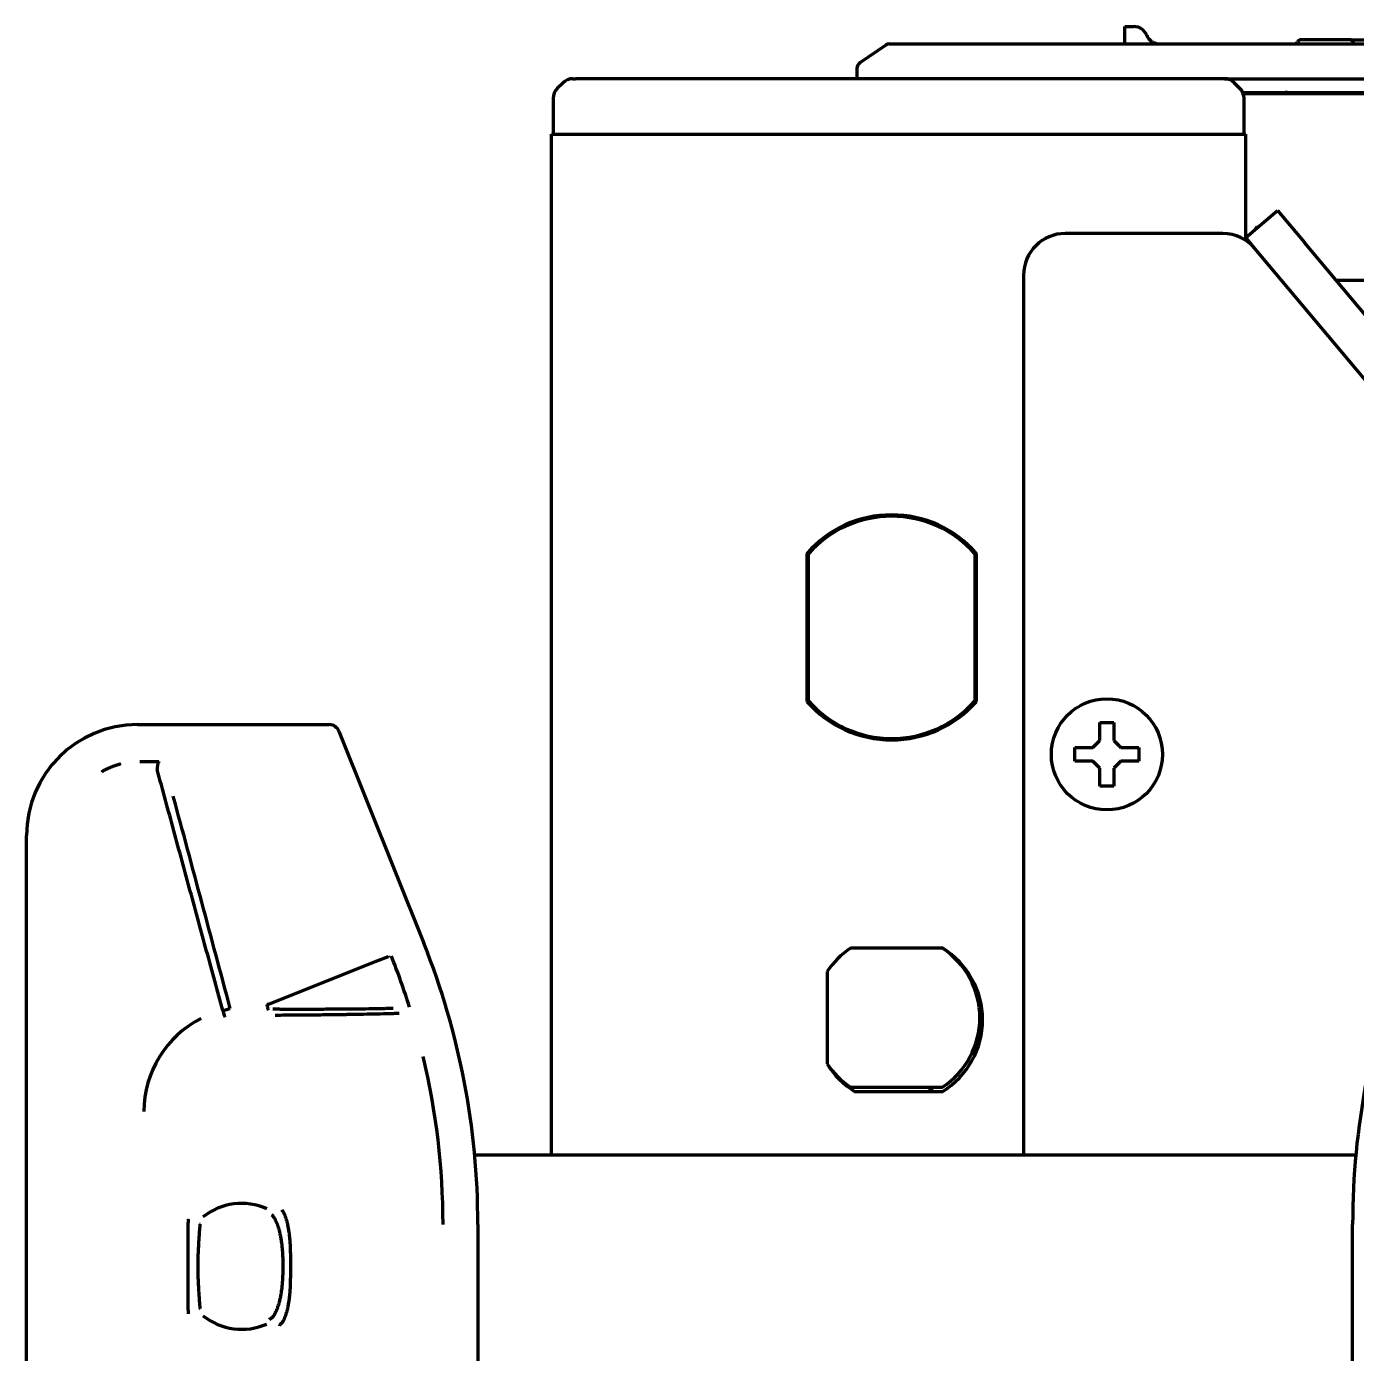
# Model space of a CAD drawing. Header units: inches. Extents: x -3077 to 7201, y 316 to 5463.
# Drawn here: x 2782.1 to 2877.8, y 5292.9 to 5388.4 of the extents above; entities that cross this region are included whole.
import ezdxf

# ---------------------------------------------------------------- set-up
doc = ezdxf.new("R2010")
doc.units = ezdxf.units.IN

msp = doc.modelspace()

# ---------------------------------------------------------------- linework, layer by layer
at = {"linetype": 'Continuous', "lineweight": 70}
for p, q in [((2861.152, 5388.112), (2861.152, 5388.38)), ((2861.152, 5388.38), (2861.798, 5388.38)), ((2861.152, 5387.398), (2861.152, 5388.112)), ((2844.206, 5387.13), (2846.102, 5387.13)), ((2846.102, 5387.13), (2965.602, 5387.13)), ((2861.152, 5387.13), (2861.152, 5387.398)), ((2862.725, 5387.755), (2862.755, 5387.688)), ((2877.377, 5387.43), (2873.81, 5387.43)), ((2877.377, 5387.43), (2884.129, 5387.43)), ((2843.925, 5387.043), (2842.071, 5385.779)), ((2841.852, 5385.366), (2841.852, 5384.63)), ((2820.684, 5384.337), (2820.27, 5383.923)), ((2821.391, 5384.63), (2821.577, 5384.63)), ((2868.127, 5384.63), (2821.577, 5384.63)), ((2832.525, 5384.679), (2832.525, 5384.63)), ((2832.625, 5384.63), (2832.625, 5384.63)), ((2832.625, 5384.63), (2832.625, 5384.63)), ((2868.313, 5384.63), (2868.127, 5384.63)), ((2868.315, 5384.63), (2988.852, 5384.63)), ((2869.434, 5383.923), (2869.02, 5384.337)), ((2869.638, 5383.63), (2988.852, 5383.63)), ((2869.669, 5383.554), (2985.777, 5383.554)), ((2819.977, 5383.216), (2819.977, 5380.63)), ((2869.727, 5380.63), (2869.727, 5383.216)), ((2819.852, 5380.63), (2821.652, 5380.63)), ((2819.852, 5307.117), (2819.852, 5380.63)), ((2821.652, 5380.63), (2868.052, 5380.63)), ((2868.052, 5380.63), (2869.852, 5380.63)), ((2869.852, 5372.999), (2869.852, 5380.63)), ((2869.852, 5373.202), (2872.15, 5375.13)), ((2872.15, 5375.13), (2874.079, 5372.832)), ((2870.655, 5373.97), (2870.512, 5373.755)), ((2870.655, 5373.97), (2870.768, 5373.97)), ((2870.655, 5373.875), (2870.655, 5373.97)), ((2868.213, 5373.488), (2856.852, 5373.488)), ((2870.511, 5372.416), (2869.852, 5373.202)), ((2870.014, 5373.008), (2869.96, 5372.927)), ((2888.863, 5355.213), (2874.079, 5372.832)), ((2899.282, 5338.129), (2870.511, 5372.416)), ((2853.852, 5370.488), (2853.852, 5307.131)), ((2876.344, 5370.133), (2882.289, 5370.133)), ((2838.252, 5350.459), (2838.252, 5339.801)), ((2838.352, 5339.838), (2838.352, 5350.421)), ((2850.352, 5350.421), (2850.352, 5339.838)), ((2850.452, 5339.801), (2850.452, 5350.459)), ((2790.041, 5338.13), (2803.852, 5338.13)), ((2804.548, 5337.658), (2810.654, 5322.394)), ((2857.552, 5335.988), (2857.552, 5336.488)), ((2862.152, 5336.488), (2862.152, 5335.988)), ((2857.552, 5335.488), (2857.552, 5335.988)), ((2862.152, 5335.988), (2862.152, 5335.488)), ((2782.052, 5258.13), (2782.052, 5330.141)), ((2848.019, 5322.03), (2841.386, 5322.03)), ((2848.027, 5322.03), (2848.019, 5322.03)), ((2799.673, 5318.07), (2807.23, 5321.092)), ((2807.23, 5321.092), (2808.117, 5321.447)), ((2839.702, 5320.347), (2839.702, 5313.713)), ((2850.635, 5316.133), (2850.856, 5316.133)), ((2850.127, 5314.466), (2850.545, 5314.833)), ((2841.386, 5312.03), (2848.019, 5312.03)), ((2841.677, 5311.73), (2848.027, 5311.73)), ((2847.008, 5311.73), (2847.35, 5312.03)), ((2877.78, 5307.13), (2814.325, 5307.13)), ((2814.552, 5302.153), (2814.552, 5258.13)), ((2877.552, 5258.13), (2877.552, 5302.153))]:
    msp.add_line(p, q, dxfattribs=at)
msp.add_circle((2859.852, 5335.988), 4, dxfattribs=at)
for centre, radius, start, end in [((2861.798, 5387.38), 1, 22.02431, 90), ((2844.206, 5386.63), 0.5, 90, 124.28688), ((2863.652, 5388.13), 1, 206.23075, 233.03835), ((2873.352, 5387.38), 0.25, 270, 336.42182), ((2873.81, 5387.18), 0.25, 90, 156.42182), ((2842.352, 5385.366), 0.5, 124.28688, 180), ((2821.391, 5383.63), 1, 90, 135), ((2868.313, 5383.63), 1, 45, 90), ((2820.977, 5383.216), 1, 135, 180), ((2868.727, 5383.216), 1, 0, 45), ((2872.852, 5381.63), 2, 90, 105.78797), ((2856.852, 5370.488), 3, 90, 180), ((2868.213, 5370.488), 3, 40, 90), ((2844.352, 5345.13), 8.1, 41.14155, 138.85844), ((2844.352, 5345.13), 8, 41.40962, 138.59038), ((2844.352, 5345.13), 8.1, 221.14156, 318.85845), ((2844.352, 5345.13), 8, 221.40962, 318.59038), ((2760.052, 5302.153), 54.5, 0, 21.80141), ((2844.702, 5317.03), 6, 123.55731, 146.44269), ((2844.702, 5317.03), 6, 303.55731, 56.44269), ((2844.852, 5316.88), 6.05, 301.65324, 58.34676), ((2932.052, 5302.153), 54.5, 158.19859, 180), ((2760.052, 5302.153), 51.991, 17.50222, 21.80141), ((2797.998, 5310.277), 7.498, 116.64114, 180.00358), ((2760.052, 5302.153), 51.991, 0, 13.44078), ((2844.702, 5317.03), 6, 213.55731, 236.44269), ((2844.852, 5316.88), 6.05, 211.65324, 238.34676), ((2797.552, 5299.13), 4.529, 66.46024, 128.28291), ((2797.552, 5299.13), 4.529, 231.71709, 293.53976)]:
    msp.add_arc(centre, radius, start, end, dxfattribs=at)
for centre, major_axis, ratio, start_param, end_param in [((2790.063, 5330.119), (-5.672, 5.672), 0.997265, 5.499157, 7.067214), ((2803.852, 5337.379), (0.031, -0.75), 0.998627, 1.910477, 3.100392), ((2783.028, 5299.814), (264.802, -988.254), 0.017452, 1.584217, 1.599684), ((2796.237, 5317.568), (-0.483, -0.13), 0.013523, 1.457675, 3.124137), ((2796.237, 5317.568), (-0.119, 0.486), 0.112563, 1.586794, 3.119544), ((2799.836, 5318.135), (-0.483, -0.129), 0.044563, 0.01747, 1.215363)]:
    msp.add_ellipse(centre, major_axis=major_axis, ratio=ratio, start_param=start_param, end_param=end_param, dxfattribs=at)
for points, degree in [([(2862.756, 5387.687), (2862.731, 5387.74)], 1), ([(2859.352, 5336.988), (2859.352, 5337.042), (2859.352, 5337.15), (2859.352, 5337.312), (2859.352, 5337.47), (2859.352, 5337.626), (2859.352, 5337.778), (2859.352, 5337.934), (2859.352, 5338.1), (2859.352, 5338.224), (2859.352, 5338.288)], 3), ([(2859.352, 5338.288), (2859.519, 5338.288), (2859.852, 5338.288), (2860.186, 5338.288), (2860.352, 5338.288)], 3), ([(2858.852, 5336.488), (2858.876, 5336.511), (2858.923, 5336.559), (2858.995, 5336.63), (2859.066, 5336.702), (2859.138, 5336.773), (2859.209, 5336.845), (2859.281, 5336.916), (2859.328, 5336.964), (2859.352, 5336.988)], 3), ([(2860.352, 5336.988), (2860.378, 5336.962), (2860.429, 5336.91), (2860.503, 5336.837), (2860.575, 5336.765), (2860.645, 5336.695), (2860.714, 5336.625), (2860.783, 5336.557), (2860.829, 5336.511), (2860.852, 5336.488)], 3), ([(2860.852, 5336.488), (2860.906, 5336.488), (2861.015, 5336.488), (2861.176, 5336.488), (2861.335, 5336.488), (2861.49, 5336.488), (2861.642, 5336.488), (2861.799, 5336.488), (2861.965, 5336.488), (2862.088, 5336.488), (2862.152, 5336.488)], 3), ([(2791.574, 5335.442), (2791.357, 5335.445), (2790.913, 5335.45), (2790.453, 5335.454), (2790.218, 5335.456)], 3), ([(2858.852, 5335.488), (2858.798, 5335.488), (2858.69, 5335.488), (2858.528, 5335.488), (2858.369, 5335.488), (2858.214, 5335.488), (2858.062, 5335.488), (2857.906, 5335.488), (2857.739, 5335.488), (2857.616, 5335.488), (2857.552, 5335.488)], 3), ([(2859.352, 5334.988), (2859.326, 5335.014), (2859.275, 5335.065), (2859.201, 5335.139), (2859.13, 5335.21), (2859.059, 5335.28), (2858.99, 5335.35), (2858.921, 5335.419), (2858.875, 5335.465), (2858.852, 5335.488)], 3), ([(2860.852, 5335.488), (2860.828, 5335.464), (2860.781, 5335.416), (2860.71, 5335.345), (2860.638, 5335.274), (2860.567, 5335.202), (2860.495, 5335.131), (2860.424, 5335.059), (2860.376, 5335.011), (2860.352, 5334.988)], 3), ([(2796.184, 5317.547), (2795.798, 5318.965), (2795.022, 5321.815), (2793.845, 5326.131), (2792.657, 5330.489), (2791.858, 5333.422), (2791.456, 5334.895)], 3), ([(2860.352, 5334.988), (2860.352, 5334.933), (2860.352, 5334.825), (2860.352, 5334.664), (2860.352, 5334.505), (2860.352, 5334.349), (2860.352, 5334.198), (2860.352, 5334.041), (2860.352, 5333.875), (2860.352, 5333.752), (2860.352, 5333.688)], 3), ([(2860.352, 5333.688), (2860.186, 5333.688), (2859.852, 5333.688), (2859.519, 5333.688), (2859.352, 5333.688)], 3)]:
    msp.add_open_spline(points, degree=degree, dxfattribs=at)
for points, knots in [([(2863.051, 5387.331), (2863.075, 5387.313), (2863.098, 5387.297), (2863.147, 5387.266), (2863.171, 5387.253), (2863.245, 5387.215), (2863.295, 5387.194), (2863.396, 5387.162), (2863.447, 5387.15), (2863.524, 5387.138), (2863.562, 5387.133), (2863.607, 5387.131), (2863.626, 5387.13), (2863.639, 5387.13), (2863.646, 5387.13), (2863.652, 5387.13)], [0, 0, 0, 0, 0.125, 0.125, 0.25, 0.25, 0.5, 0.5, 0.75, 0.75, 0.875, 0.9375, 0.96875, 0.96875, 1, 1, 1, 1]), ([(2877.566, 5387.28), (2877.562, 5387.293), (2877.557, 5387.305), (2877.545, 5387.327), (2877.539, 5387.337), (2877.525, 5387.357), (2877.518, 5387.365), (2877.502, 5387.381), (2877.494, 5387.388), (2877.469, 5387.406), (2877.451, 5387.415), (2877.424, 5387.424), (2877.41, 5387.427), (2877.396, 5387.429), (2877.386, 5387.43), (2877.382, 5387.43), (2877.377, 5387.43)], [0, 0, 0, 0, 0.125, 0.125, 0.25, 0.25, 0.375, 0.375, 0.5, 0.5, 0.75, 0.75, 0.875, 0.9375, 0.9375, 1, 1, 1, 1]), ([(2877.566, 5387.28), (2877.57, 5387.267), (2877.575, 5387.256), (2877.584, 5387.239), (2877.586, 5387.234), (2877.592, 5387.224), (2877.596, 5387.219), (2877.612, 5387.195), (2877.626, 5387.18), (2877.649, 5387.161), (2877.657, 5387.156), (2877.673, 5387.146), (2877.689, 5387.138), (2877.71, 5387.133), (2877.722, 5387.131), (2877.73, 5387.13), (2877.735, 5387.13), (2877.739, 5387.13)], [0, 0, 0, 0, 0.125, 0.125, 0.1875, 0.1875, 0.25, 0.25, 0.5, 0.5, 0.625, 0.625, 0.75, 0.875, 0.9375, 0.9375, 1, 1, 1, 1]), ([(2860.352, 5338.288), (2860.352, 5338.085), (2860.352, 5337.875), (2860.352, 5337.55), (2860.352, 5337.44), (2860.352, 5337.216), (2860.352, 5337.103), (2860.352, 5336.988)], [0, 0, 0, 0, 0.5, 0.5, 0.75, 0.75, 1, 1, 1, 1]), ([(2857.552, 5336.488), (2857.755, 5336.488), (2857.965, 5336.488), (2858.29, 5336.488), (2858.4, 5336.488), (2858.623, 5336.488), (2858.737, 5336.488), (2858.852, 5336.488)], [0, 0, 0, 0, 0.5, 0.5, 0.75, 0.75, 1, 1, 1, 1]), ([(2791.574, 5335.442), (2791.573, 5335.442), (2791.572, 5335.441), (2791.569, 5335.44), (2791.566, 5335.439), (2791.563, 5335.438), (2791.561, 5335.436), (2791.558, 5335.434), (2791.556, 5335.432), (2791.553, 5335.429), (2791.55, 5335.427), (2791.548, 5335.424), (2791.545, 5335.42), (2791.543, 5335.417), (2791.54, 5335.413), (2791.538, 5335.41), (2791.535, 5335.406), (2791.533, 5335.401), (2791.53, 5335.397), (2791.525, 5335.386), (2791.517, 5335.369), (2791.507, 5335.34), (2791.497, 5335.307), (2791.489, 5335.271), (2791.481, 5335.232), (2791.474, 5335.191), (2791.468, 5335.144), (2791.464, 5335.106), (2791.462, 5335.078), (2791.461, 5335.06), (2791.459, 5335.042), (2791.458, 5335.023), (2791.458, 5335.004), (2791.457, 5334.983), (2791.456, 5334.962), (2791.456, 5334.94), (2791.456, 5334.918), (2791.456, 5334.903), (2791.456, 5334.895)], [0, 0, 0, 0, 0.014233, 0.028379, 0.042448, 0.056447, 0.070385, 0.08427, 0.098111, 0.111917, 0.125697, 0.13946, 0.153216, 0.166973, 0.180741, 0.194529, 0.208347, 0.222203, 0.236108, 0.25007, 0.311115, 0.372699, 0.435479, 0.500026, 0.55846, 0.619456, 0.683242, 0.749971, 0.771354, 0.793527, 0.8165, 0.840277, 0.864865, 0.890265, 0.91648, 0.94351, 0.971351, 1, 1, 1, 1]), ([(2862.152, 5335.488), (2861.949, 5335.488), (2861.74, 5335.488), (2861.415, 5335.488), (2861.305, 5335.488), (2861.081, 5335.488), (2860.967, 5335.488), (2860.852, 5335.488)], [0, 0, 0, 0, 0.5, 0.5, 0.75, 0.75, 1, 1, 1, 1]), ([(2788.818, 5335.285), (2788.815, 5335.285), (2788.802, 5335.281), (2788.778, 5335.275), (2788.745, 5335.266), (2788.712, 5335.257), (2788.679, 5335.248), (2788.647, 5335.239), (2788.614, 5335.229), (2788.582, 5335.219), (2788.55, 5335.209), (2788.517, 5335.199), (2788.485, 5335.189), (2788.453, 5335.178), (2788.421, 5335.168), (2788.389, 5335.157), (2788.358, 5335.146), (2788.326, 5335.134), (2788.295, 5335.123), (2788.263, 5335.111), (2788.232, 5335.099), (2788.201, 5335.087), (2788.17, 5335.075), (2788.139, 5335.063), (2788.108, 5335.05), (2788.077, 5335.037), (2788.046, 5335.025), (2788.016, 5335.011), (2787.985, 5334.998), (2787.955, 5334.985), (2787.925, 5334.971), (2787.895, 5334.957), (2787.865, 5334.943), (2787.835, 5334.929), (2787.805, 5334.915), (2787.776, 5334.901), (2787.746, 5334.886), (2787.717, 5334.871), (2787.688, 5334.856), (2787.659, 5334.841), (2787.63, 5334.826), (2787.601, 5334.811), (2787.572, 5334.795), (2787.544, 5334.779), (2787.515, 5334.763), (2787.487, 5334.747), (2787.468, 5334.737), (2787.459, 5334.731)], [0, 0, 0, 0, 0.005015, 0.028175, 0.05131, 0.074419, 0.097503, 0.120562, 0.143595, 0.166602, 0.189585, 0.212542, 0.235473, 0.25838, 0.281261, 0.304118, 0.326949, 0.349755, 0.372537, 0.395294, 0.418026, 0.440734, 0.463417, 0.486075, 0.508709, 0.531318, 0.553901, 0.57646, 0.598992, 0.621499, 0.64398, 0.666435, 0.688864, 0.711266, 0.733641, 0.75599, 0.778311, 0.800606, 0.822873, 0.845112, 0.867324, 0.889507, 0.911663, 0.93379, 0.955889, 0.977959, 1, 1, 1, 1]), ([(2859.352, 5333.688), (2859.352, 5333.89), (2859.352, 5334.1), (2859.352, 5334.425), (2859.352, 5334.535), (2859.352, 5334.759), (2859.352, 5334.872), (2859.352, 5334.988)], [0, 0, 0, 0, 0.5, 0.5, 0.75, 0.75, 1, 1, 1, 1]), ([(2807.23, 5321.092), (2807.234, 5321.083), (2807.238, 5321.073), (2807.245, 5321.053), (2807.249, 5321.044), (2807.253, 5321.034)], [0, 0, 0, 0, 0.502197, 0.502197, 1, 1, 1, 1]), ([(2808.117, 5321.447), (2808.121, 5321.438), (2808.125, 5321.428), (2808.133, 5321.408), (2808.137, 5321.398), (2808.141, 5321.388)], [0, 0, 0, 0, 0.502212, 0.502212, 1, 1, 1, 1]), ([(2799.47, 5317.569), (2799.45, 5317.642), (2799.431, 5317.715), (2799.392, 5317.861), (2799.373, 5317.933), (2799.353, 5318.006)], [0, 0, 0, 0, 0.50115, 0.50115, 1, 1, 1, 1]), ([(2808.454, 5317.698), (2808.349, 5317.694), (2808.238, 5317.691), (2808.062, 5317.687), (2807.972, 5317.684), (2807.879, 5317.682), (2807.816, 5317.681), (2807.784, 5317.68), (2807.495, 5317.674), (2807.218, 5317.669), (2806.625, 5317.659), (2806.309, 5317.655), (2805.64, 5317.647), (2805.287, 5317.644), (2804.822, 5317.641), (2804.727, 5317.64), (2804.584, 5317.639), (2804.536, 5317.639), (2804.44, 5317.638), (2804.198, 5317.637), (2803.95, 5317.636), (2803.346, 5317.633), (2802.93, 5317.632), (2802.393, 5317.632), (2802.284, 5317.632), (2802.066, 5317.631), (2801.957, 5317.631), (2801.625, 5317.631), (2801.177, 5317.632), (2800.721, 5317.633), (2800.375, 5317.634), (2800.259, 5317.634), (2800.026, 5317.635), (2799.908, 5317.635), (2799.791, 5317.636)], [0, 0, 0, 0, 0.0625, 0.0625, 0.09375, 0.109375, 0.109375, 0.125, 0.125, 0.25, 0.25, 0.375, 0.375, 0.5, 0.5, 0.53125, 0.53125, 0.546875, 0.546875, 0.5625, 0.625, 0.625, 0.75, 0.75, 0.78125, 0.78125, 0.8125, 0.8125, 0.875, 0.9375, 0.9375, 0.96875, 0.96875, 1, 1, 1, 1]), ([(2808.889, 5317.337), (2808.78, 5317.333), (2808.664, 5317.329), (2808.483, 5317.323), (2808.389, 5317.32), (2808.293, 5317.317), (2808.228, 5317.315), (2808.195, 5317.314), (2807.895, 5317.305), (2807.608, 5317.298), (2806.994, 5317.284), (2806.667, 5317.277), (2805.974, 5317.264), (2805.607, 5317.258), (2805.125, 5317.25), (2805.027, 5317.249), (2804.879, 5317.247), (2804.829, 5317.246), (2804.729, 5317.245), (2804.478, 5317.241), (2804.223, 5317.238), (2803.6, 5317.23), (2803.172, 5317.225), (2802.293, 5317.216), (2801.39, 5317.208), (2800.44, 5317.202), (2799.953, 5317.199)], [0, 0, 0, 0, 0.0625, 0.0625, 0.09375, 0.109375, 0.109375, 0.125, 0.125, 0.25, 0.25, 0.375, 0.375, 0.5, 0.5, 0.53125, 0.53125, 0.546875, 0.546875, 0.5625, 0.625, 0.625, 0.75, 0.75, 0.875, 1, 1, 1, 1]), ([(2799.7, 5295.423), (2799.713, 5295.431), (2799.727, 5295.442), (2799.748, 5295.461), (2799.755, 5295.468), (2799.77, 5295.483), (2799.777, 5295.491), (2799.814, 5295.532), (2799.844, 5295.572), (2799.89, 5295.642), (2799.905, 5295.666), (2799.928, 5295.705), (2799.935, 5295.719), (2799.951, 5295.746), (2799.958, 5295.76), (2799.996, 5295.832), (2800.026, 5295.894), (2800.083, 5296.027), (2800.11, 5296.097), (2800.15, 5296.208), (2800.163, 5296.245), (2800.189, 5296.322), (2800.201, 5296.361), (2800.237, 5296.481), (2800.259, 5296.562), (2800.301, 5296.729), (2800.32, 5296.814), (2800.356, 5296.988), (2800.372, 5297.077), (2800.395, 5297.212), (2800.403, 5297.257), (2800.416, 5297.348), (2800.423, 5297.394), (2800.454, 5297.623), (2800.473, 5297.808), (2800.504, 5298.182), (2800.515, 5298.37), (2800.525, 5298.655), (2800.528, 5298.75), (2800.532, 5298.941), (2800.533, 5299.131), (2800.531, 5299.416), (2800.525, 5299.606), (2800.52, 5299.748), (2800.518, 5299.796), (2800.513, 5299.891), (2800.511, 5299.938), (2800.503, 5300.08), (2800.496, 5300.174), (2800.473, 5300.455), (2800.454, 5300.64), (2800.416, 5300.913), (2800.403, 5301.003), (2800.38, 5301.138), (2800.372, 5301.182), (2800.356, 5301.271), (2800.347, 5301.315), (2800.32, 5301.447), (2800.3, 5301.532), (2800.259, 5301.699), (2800.236, 5301.78), (2800.189, 5301.938), (2800.164, 5302.015), (2800.111, 5302.163), (2800.083, 5302.233), (2800.026, 5302.365), (2799.997, 5302.427), (2799.951, 5302.513), (2799.936, 5302.54), (2799.913, 5302.579), (2799.906, 5302.592), (2799.89, 5302.617), (2799.875, 5302.641), (2799.859, 5302.664), (2799.844, 5302.686), (2799.836, 5302.696), (2799.814, 5302.726), (2799.799, 5302.745), (2799.754, 5302.794), (2799.726, 5302.82), (2799.7, 5302.837)], [0, 0, 0, 0, 0.015625, 0.015625, 0.023437, 0.023437, 0.03125, 0.03125, 0.0625, 0.0625, 0.078125, 0.078125, 0.085937, 0.085937, 0.09375, 0.09375, 0.125, 0.125, 0.15625, 0.15625, 0.171875, 0.171875, 0.1875, 0.1875, 0.21875, 0.21875, 0.25, 0.25, 0.28125, 0.28125, 0.296875, 0.296875, 0.3125, 0.3125, 0.375, 0.375, 0.4375, 0.4375, 0.46875, 0.46875, 0.5, 0.53125, 0.5625, 0.5625, 0.578125, 0.578125, 0.59375, 0.59375, 0.625, 0.625, 0.6875, 0.6875, 0.71875, 0.71875, 0.734375, 0.734375, 0.75, 0.75, 0.78125, 0.78125, 0.8125, 0.8125, 0.84375, 0.84375, 0.875, 0.875, 0.90625, 0.90625, 0.921875, 0.921875, 0.929687, 0.929687, 0.9375, 0.945312, 0.945312, 0.953125, 0.953125, 0.96875, 0.96875, 1, 1, 1, 1]), ([(2800.427, 5295.056), (2800.44, 5295.067), (2800.452, 5295.082), (2800.472, 5295.106), (2800.478, 5295.115), (2800.492, 5295.133), (2800.498, 5295.143), (2800.532, 5295.193), (2800.558, 5295.24), (2800.599, 5295.32), (2800.612, 5295.348), (2800.632, 5295.392), (2800.638, 5295.408), (2800.652, 5295.439), (2800.658, 5295.454), (2800.691, 5295.535), (2800.716, 5295.604), (2800.764, 5295.751), (2800.787, 5295.828), (2800.82, 5295.949), (2800.831, 5295.99), (2800.851, 5296.074), (2800.861, 5296.117), (2800.89, 5296.247), (2800.907, 5296.336), (2800.939, 5296.518), (2800.954, 5296.61), (2800.98, 5296.799), (2800.991, 5296.895), (2801.007, 5297.042), (2801.012, 5297.091), (2801.021, 5297.19), (2801.025, 5297.24), (2801.044, 5297.489), (2801.054, 5297.691), (2801.069, 5298.097), (2801.072, 5298.303), (2801.076, 5298.612), (2801.077, 5298.716), (2801.078, 5298.924), (2801.078, 5299.131), (2801.078, 5299.338), (2801.077, 5299.545), (2801.076, 5299.649), (2801.074, 5299.856), (2801.072, 5299.959), (2801.068, 5300.165), (2801.065, 5300.267), (2801.054, 5300.573), (2801.044, 5300.774), (2801.021, 5301.071), (2801.012, 5301.169), (2800.997, 5301.316), (2800.991, 5301.364), (2800.979, 5301.461), (2800.973, 5301.509), (2800.953, 5301.651), (2800.939, 5301.744), (2800.907, 5301.925), (2800.889, 5302.014), (2800.861, 5302.143), (2800.846, 5302.207), (2800.831, 5302.269), (2800.82, 5302.31), (2800.815, 5302.331), (2800.787, 5302.432), (2800.764, 5302.509), (2800.716, 5302.655), (2800.691, 5302.724), (2800.652, 5302.82), (2800.639, 5302.851), (2800.612, 5302.911), (2800.599, 5302.939), (2800.572, 5302.993), (2800.558, 5303.019), (2800.531, 5303.066), (2800.518, 5303.088), (2800.478, 5303.148), (2800.452, 5303.18), (2800.427, 5303.204)], [0, 0, 0, 0, 0.015625, 0.015625, 0.023437, 0.023437, 0.03125, 0.03125, 0.0625, 0.0625, 0.078125, 0.078125, 0.085937, 0.085937, 0.09375, 0.09375, 0.125, 0.125, 0.15625, 0.15625, 0.171875, 0.171875, 0.1875, 0.1875, 0.21875, 0.21875, 0.25, 0.25, 0.28125, 0.28125, 0.296875, 0.296875, 0.3125, 0.3125, 0.375, 0.375, 0.4375, 0.4375, 0.46875, 0.46875, 0.5, 0.53125, 0.53125, 0.5625, 0.5625, 0.59375, 0.59375, 0.625, 0.625, 0.6875, 0.6875, 0.71875, 0.71875, 0.734375, 0.734375, 0.75, 0.75, 0.78125, 0.78125, 0.8125, 0.8125, 0.828125, 0.835937, 0.835937, 0.84375, 0.84375, 0.875, 0.875, 0.90625, 0.90625, 0.921875, 0.921875, 0.9375, 0.9375, 0.953125, 0.953125, 0.96875, 0.96875, 1, 1, 1, 1]), ([(2793.691, 5302.535), (2793.69, 5302.531), (2793.688, 5302.519), (2793.686, 5302.492), (2793.685, 5302.48), (2793.684, 5302.461), (2793.683, 5302.454), (2793.682, 5302.44), (2793.682, 5302.432), (2793.68, 5302.391), (2793.679, 5302.352), (2793.676, 5302.263), (2793.674, 5302.212), (2793.673, 5302.142), (2793.672, 5302.128), (2793.672, 5302.099), (2793.671, 5302.054), (2793.67, 5302.007), (2793.668, 5301.91), (2793.667, 5301.841), (2793.665, 5301.698), (2793.664, 5301.622), (2793.663, 5301.505), (2793.662, 5301.465), (2793.661, 5301.383), (2793.661, 5301.342), (2793.66, 5301.217), (2793.659, 5301.133), (2793.658, 5300.96), (2793.657, 5300.872), (2793.657, 5300.739), (2793.656, 5300.694), (2793.656, 5300.604), (2793.656, 5300.559), (2793.655, 5300.422), (2793.655, 5300.331), (2793.654, 5300.056), (2793.654, 5299.872), (2793.653, 5299.503), (2793.653, 5299.318), (2793.653, 5299.039), (2793.653, 5298.946), (2793.653, 5298.759), (2793.653, 5298.666), (2793.654, 5298.386), (2793.654, 5298.202), (2793.655, 5297.837), (2793.656, 5297.657), (2793.657, 5297.391), (2793.658, 5297.303), (2793.659, 5297.172), (2793.659, 5297.129), (2793.66, 5297.044), (2793.66, 5297.002), (2793.661, 5296.878), (2793.662, 5296.798), (2793.664, 5296.642), (2793.665, 5296.566), (2793.666, 5296.457), (2793.667, 5296.421), (2793.668, 5296.352), (2793.669, 5296.318), (2793.67, 5296.22), (2793.672, 5296.16), (2793.674, 5296.076), (2793.674, 5296.049), (2793.675, 5296.011), (2793.676, 5295.999), (2793.676, 5295.975), (2793.677, 5295.963), (2793.679, 5295.907), (2793.68, 5295.868), (2793.682, 5295.82), (2793.683, 5295.805), (2793.685, 5295.78), (2793.686, 5295.768), (2793.688, 5295.741), (2793.69, 5295.729), (2793.691, 5295.725)], [0, 0, 0, 0, 0.03125, 0.03125, 0.046875, 0.046875, 0.054688, 0.054688, 0.0625, 0.0625, 0.09375, 0.09375, 0.125, 0.125, 0.132813, 0.132813, 0.140625, 0.15625, 0.15625, 0.1875, 0.1875, 0.21875, 0.21875, 0.234375, 0.234375, 0.25, 0.25, 0.28125, 0.28125, 0.3125, 0.3125, 0.328125, 0.328125, 0.34375, 0.34375, 0.375, 0.375, 0.4375, 0.4375, 0.5, 0.5, 0.53125, 0.53125, 0.5625, 0.5625, 0.625, 0.625, 0.6875, 0.6875, 0.71875, 0.71875, 0.734375, 0.734375, 0.75, 0.75, 0.78125, 0.78125, 0.8125, 0.8125, 0.828125, 0.828125, 0.84375, 0.84375, 0.875, 0.875, 0.890625, 0.890625, 0.898438, 0.898438, 0.90625, 0.90625, 0.9375, 0.9375, 0.953125, 0.953125, 0.96875, 0.96875, 1, 1, 1, 1]), ([(2794.542, 5302.179), (2794.541, 5302.175), (2794.539, 5302.164), (2794.535, 5302.137), (2794.533, 5302.126), (2794.531, 5302.107), (2794.531, 5302.1), (2794.529, 5302.086), (2794.528, 5302.079), (2794.524, 5302.039), (2794.521, 5302.001), (2794.515, 5301.937), (2794.513, 5301.914), (2794.51, 5301.878), (2794.509, 5301.865), (2794.507, 5301.84), (2794.506, 5301.827), (2794.501, 5301.76), (2794.496, 5301.703), (2794.487, 5301.583), (2794.483, 5301.52), (2794.473, 5301.387), (2794.468, 5301.319), (2794.462, 5301.229), (2794.461, 5301.211), (2794.458, 5301.175), (2794.455, 5301.121), (2794.451, 5301.065), (2794.439, 5300.88), (2794.429, 5300.726), (2794.416, 5300.491), (2794.412, 5300.412), (2794.404, 5300.253), (2794.4, 5300.174), (2794.39, 5299.935), (2794.385, 5299.775), (2794.378, 5299.454), (2794.376, 5299.293), (2794.376, 5299.051), (2794.376, 5298.971), (2794.378, 5298.809), (2794.379, 5298.728), (2794.383, 5298.566), (2794.385, 5298.486), (2794.391, 5298.325), (2794.394, 5298.245), (2794.404, 5298.006), (2794.412, 5297.848), (2794.425, 5297.615), (2794.429, 5297.538), (2794.436, 5297.422), (2794.439, 5297.384), (2794.443, 5297.308), (2794.446, 5297.271), (2794.453, 5297.159), (2794.458, 5297.086), (2794.468, 5296.945), (2794.473, 5296.876), (2794.48, 5296.776), (2794.482, 5296.744), (2794.486, 5296.695), (2794.487, 5296.679), (2794.489, 5296.648), (2794.491, 5296.633), (2794.496, 5296.556), (2794.501, 5296.499), (2794.507, 5296.42), (2794.509, 5296.395), (2794.512, 5296.358), (2794.513, 5296.347), (2794.515, 5296.324), (2794.516, 5296.312), (2794.521, 5296.258), (2794.524, 5296.221), (2794.529, 5296.173), (2794.531, 5296.159), (2794.533, 5296.14), (2794.533, 5296.135), (2794.535, 5296.124), (2794.535, 5296.119), (2794.539, 5296.096), (2794.541, 5296.085), (2794.542, 5296.081)], [0, 0, 0, 0, 0.03125, 0.03125, 0.046875, 0.046875, 0.054687, 0.054687, 0.0625, 0.0625, 0.09375, 0.09375, 0.109375, 0.109375, 0.117187, 0.117187, 0.125, 0.125, 0.15625, 0.15625, 0.1875, 0.1875, 0.21875, 0.21875, 0.226562, 0.226562, 0.234375, 0.25, 0.25, 0.3125, 0.3125, 0.34375, 0.34375, 0.375, 0.375, 0.4375, 0.4375, 0.5, 0.5, 0.53125, 0.53125, 0.5625, 0.5625, 0.59375, 0.59375, 0.625, 0.625, 0.6875, 0.6875, 0.71875, 0.71875, 0.734375, 0.734375, 0.75, 0.75, 0.78125, 0.78125, 0.8125, 0.8125, 0.828125, 0.828125, 0.835937, 0.835937, 0.84375, 0.84375, 0.875, 0.875, 0.890625, 0.890625, 0.898437, 0.898437, 0.90625, 0.90625, 0.9375, 0.9375, 0.953125, 0.953125, 0.960937, 0.960937, 0.96875, 0.96875, 1, 1, 1, 1]), ([(2799.553, 5295.317), (2799.556, 5295.323), (2799.57, 5295.334), (2799.619, 5295.369), (2799.654, 5295.392), (2799.7, 5295.423)], [0, 0, 0, 0, 0.5, 0.5, 1, 1, 1, 1]), ([(2800.285, 5294.875), (2800.285, 5294.875), (2800.285, 5294.876), (2800.285, 5294.877), (2800.286, 5294.879), (2800.287, 5294.883), (2800.29, 5294.893), (2800.294, 5294.901), (2800.304, 5294.919), (2800.314, 5294.933), (2800.35, 5294.978), (2800.384, 5295.013), (2800.427, 5295.056)], [0, 0, 0, 0, 0.015625, 0.015625, 0.03125, 0.0625, 0.125, 0.25, 0.25, 0.5, 0.5, 1, 1, 1, 1])]:
    msp.add_open_spline(points, degree=3, knots=knots, dxfattribs=at)

doc.saveas('drawing.dxf')
